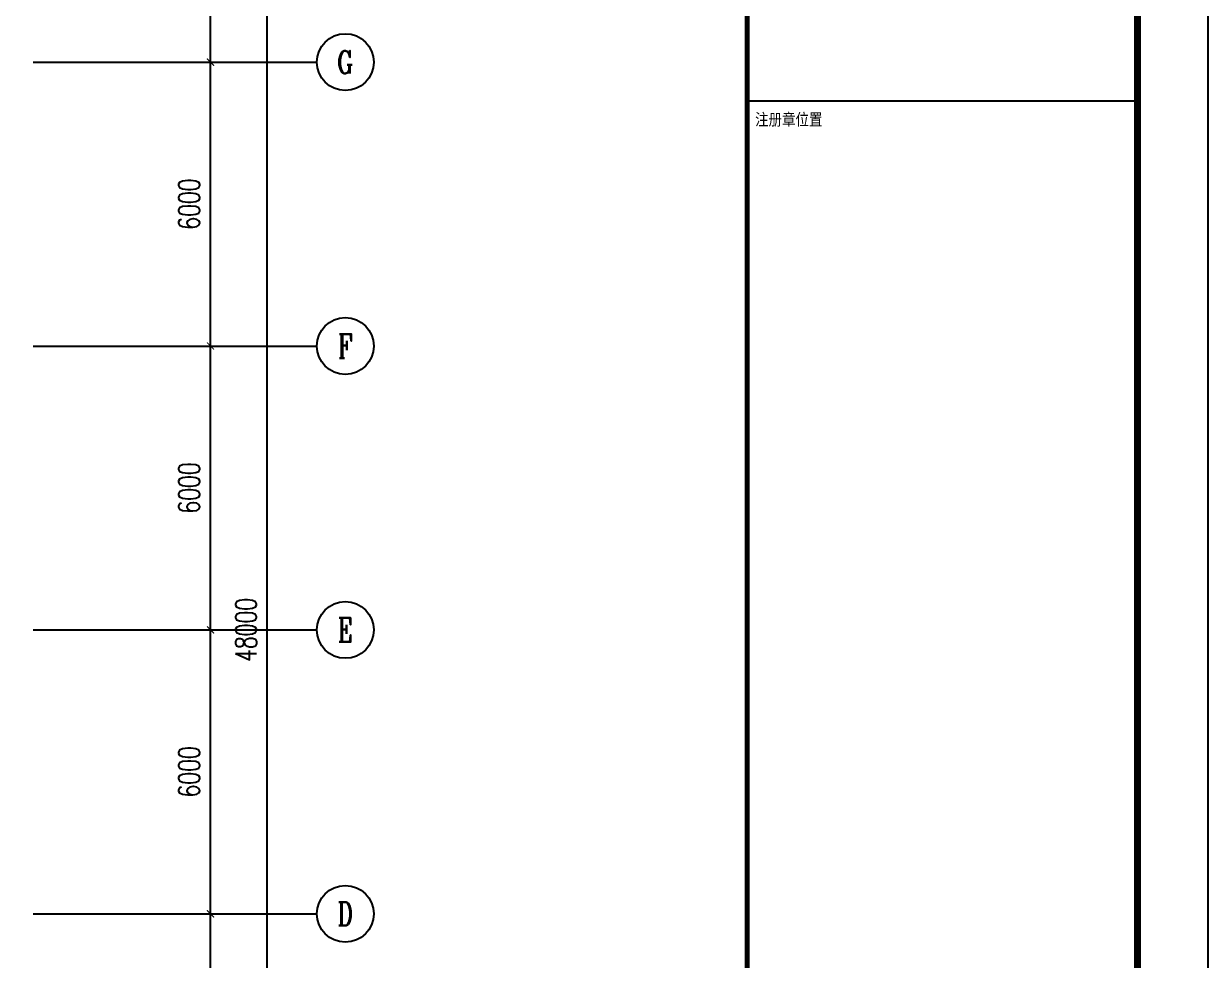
# Model space of a CAD drawing. Extents: x 1751103 to 2598738, y -609732 to 659428.
# Drawn here: x 2315848 to 2340895, y -313971 to -294177 of the extents above; entities that cross this region are included whole.
import ezdxf
from ezdxf.enums import TextEntityAlignment as Align

# ---------------------------------------------------------------- set-up
doc = ezdxf.new("R2010")
doc.units = 0
doc.header["$LTSCALE"] = 1000
doc.header["$MEASUREMENT"] = 0
doc.layers.get('0').update_dxf_attribs({"linetype": 'CONTINUOUS'})
doc.layers.get('DEFPOINTS').update_dxf_attribs({"linetype": 'CONTINUOUS'})
for name, color, linetype in [('AXIS', 3, 'CONTINUOUS'), ('AXIS_TEXT', 7, 'CONTINUOUS'), ('PP-PM-TK', 7, 'CONTINUOUS'), ('PUB_TEXT', 7, 'CONTINUOUS'), ('PUB_TITLE', 4, 'CONTINUOUS')]:
    doc.layers.add(name, color=color, linetype=linetype)
doc.styles.add('_TCH_AXIS', font='COMPLEX', dxfattribs={"bigfont": 'GBCBIG'})
doc.styles.add('COMPLEX', font='COMPLEX')
doc.styles.add('DIM_FONT', font='SIMPLEX', dxfattribs={"width": 0.7, "bigfont": 'GBCBIG'})
doc.styles.add('TQ', font='txt.shx', dxfattribs={"width": 0.8, "bigfont": 'hztxt.shx'})
doc.dimstyles.new('DIMN150', dxfattribs={"dimscale": 1.5, "dimtxt": 300, "dimasz": 100, "dimexe": 250, "dimexo": 300, "dimgap": 150, "dimtad": 1, "dimdec": 0, "dimzin": 0, "dimtxsty": 'DIM_FONT', "dimblk": 'ARCHTICK', "dimcen": 0.09, "dimclrt": 7, "dimazin": 3, "dimtfac": 1, "dimtdec": 0, "dimtix": 1, "dimtmove": 0, "dimatfit": 3, "dimtolj": 1, "dimtzin": 0})

# ---------------------------------------------------------------- blocks, each defined once
blk = doc.blocks.new('_AXISO')
blk.add_circle((0, 0), 0.5)
at = {"layer": 'AXIS_TEXT', "style": 'COMPLEX', "width": 1.041667}
blk.add_attdef('A', text='', height=0.56, dxfattribs=at).set_placement((-0.25, -0.28), (0.25, -0.28), align=Align.FIT)
blk = doc.blocks.new('_ARCHTICK')
at = {"color": 0, "linetype": 'BYBLOCK', "const_width": 0.15}
blk.add_lwpolyline([(-0.5, -0.5), (0.5, 0.5)], dxfattribs=at)
blk = doc.blocks.new('*D159')
at = {"layer": 'AXIS', "color": 0}
for p, q in [((2316498, -280023), (2321373, -280023)), ((2320998, -328023), (2320998, -280023)), ((2316498, -328023), (2321373, -328023))]:
    blk.add_line(p, q, dxfattribs=at)
at = {"layer": 'DEFPOINTS', "color": 0}
for p in [(2316048, -280023), (2320998, -280023), (2316048, -328023)]:
    blk.add_point(p, dxfattribs=at)
at = {"layer": 'AXIS', "color": 0, "xscale": 150, "yscale": 150, "zscale": 150}
for p, rotation in [((2320998, -280023), 90), ((2320998, -328023), 270)]:
    blk.add_blockref('_ARCHTICK', p, dxfattribs=dict(at, rotation=rotation))
at = {"layer": 'AXIS', "color": 7, "insert": (2320548, -304023), "char_height": 450, "attachment_point": 5, "rotation": 90, "style": 'DIM_FONT'}
blk.add_mtext('\\A1;48000', dxfattribs=at)
blk = doc.blocks.new('*D162')
at = {"layer": 'AXIS', "color": 0}
for p, q in [((2316498, -310023), (2320173, -310023)), ((2319798, -316023), (2319798, -310023)), ((2316498, -316023), (2320173, -316023))]:
    blk.add_line(p, q, dxfattribs=at)
at = {"layer": 'DEFPOINTS', "color": 0}
for p in [(2316048, -310023), (2319798, -310023), (2316048, -316023)]:
    blk.add_point(p, dxfattribs=at)
at = {"layer": 'AXIS', "color": 0, "xscale": 150, "yscale": 150, "zscale": 150}
for p, rotation in [((2319798, -310023), 90), ((2319798, -316023), 270)]:
    blk.add_blockref('_ARCHTICK', p, dxfattribs=dict(at, rotation=rotation))
at = {"layer": 'AXIS', "color": 7, "insert": (2319348, -313023), "char_height": 450, "attachment_point": 5, "rotation": 90, "style": 'DIM_FONT'}
blk.add_mtext('\\A1;6000', dxfattribs=at)
blk = doc.blocks.new('*D163')
at = {"layer": 'AXIS', "color": 0}
for p, q in [((2316498, -304023), (2320173, -304023)), ((2319798, -310023), (2319798, -304023)), ((2316498, -310023), (2320173, -310023))]:
    blk.add_line(p, q, dxfattribs=at)
at = {"layer": 'DEFPOINTS', "color": 0}
for p in [(2316048, -304023), (2319798, -304023), (2316048, -310023)]:
    blk.add_point(p, dxfattribs=at)
at = {"layer": 'AXIS', "color": 0, "xscale": 150, "yscale": 150, "zscale": 150}
for p, rotation in [((2319798, -304023), 90), ((2319798, -310023), 270)]:
    blk.add_blockref('_ARCHTICK', p, dxfattribs=dict(at, rotation=rotation))
at = {"layer": 'AXIS', "color": 7, "insert": (2319348, -307023), "char_height": 450, "attachment_point": 5, "rotation": 90, "style": 'DIM_FONT'}
blk.add_mtext('\\A1;6000', dxfattribs=at)
blk = doc.blocks.new('*D164')
at = {"layer": 'AXIS', "color": 0}
for p, q in [((2316498, -298023), (2320173, -298023)), ((2319798, -304023), (2319798, -298023)), ((2316498, -304023), (2320173, -304023))]:
    blk.add_line(p, q, dxfattribs=at)
at = {"layer": 'DEFPOINTS', "color": 0}
for p in [(2316048, -298023), (2319798, -298023), (2316048, -304023)]:
    blk.add_point(p, dxfattribs=at)
at = {"layer": 'AXIS', "color": 0, "xscale": 150, "yscale": 150, "zscale": 150}
for p, rotation in [((2319798, -298023), 90), ((2319798, -304023), 270)]:
    blk.add_blockref('_ARCHTICK', p, dxfattribs=dict(at, rotation=rotation))
at = {"layer": 'AXIS', "color": 7, "insert": (2319348, -301023), "char_height": 450, "attachment_point": 5, "rotation": 90, "style": 'DIM_FONT'}
blk.add_mtext('\\A1;6000', dxfattribs=at)
blk = doc.blocks.new('*D165')
at = {"layer": 'AXIS', "color": 0}
for p, q in [((2316498, -292023), (2320173, -292023)), ((2319798, -298023), (2319798, -292023)), ((2316498, -298023), (2320173, -298023))]:
    blk.add_line(p, q, dxfattribs=at)
at = {"layer": 'DEFPOINTS', "color": 0}
for p in [(2316048, -292023), (2319798, -292023), (2316048, -298023)]:
    blk.add_point(p, dxfattribs=at)
at = {"layer": 'AXIS', "color": 0, "xscale": 150, "yscale": 150, "zscale": 150}
for p, rotation in [((2319798, -292023), 90), ((2319798, -298023), 270)]:
    blk.add_blockref('_ARCHTICK', p, dxfattribs=dict(at, rotation=rotation))
at = {"layer": 'AXIS', "color": 7, "insert": (2319348, -295023), "char_height": 450, "attachment_point": 5, "rotation": 90, "style": 'DIM_FONT'}
blk.add_mtext('\\A1;6000', dxfattribs=at)
blk = doc.blocks.new('*D166')
at = {"layer": 'AXIS', "color": 0}
for p, q in [((2316498, -286023), (2320173, -286023)), ((2319798, -292023), (2319798, -286023)), ((2316498, -292023), (2320173, -292023))]:
    blk.add_line(p, q, dxfattribs=at)
at = {"layer": 'DEFPOINTS', "color": 0}
for p in [(2316048, -286023), (2319798, -286023), (2316048, -292023)]:
    blk.add_point(p, dxfattribs=at)
at = {"layer": 'AXIS', "color": 0, "xscale": 150, "yscale": 150, "zscale": 150}
for p, rotation in [((2319798, -286023), 90), ((2319798, -292023), 270)]:
    blk.add_blockref('_ARCHTICK', p, dxfattribs=dict(at, rotation=rotation))
at = {"layer": 'AXIS', "color": 7, "insert": (2319348, -289023), "char_height": 450, "attachment_point": 5, "rotation": 90, "style": 'DIM_FONT'}
blk.add_mtext('\\A1;6000', dxfattribs=at)
blk = doc.blocks.new('得')
at = {"layer": 'PP-PM-TK', "color": 4}
blk.add_line((2331145, -202624), (2339395, -202624), dxfattribs=at)
at = {"layer": 'PP-PM-TK', "color": 4, "const_width": 105}
blk.add_lwpolyline([(2331145, -172580), (2331145, -258680)], dxfattribs=at)
at = {"layer": 'PUB_TEXT', "color": 2, "style": 'TQ'}
blk.add_text('注册章位置', height=285, dxfattribs=at).set_placement((2331312, -203169))
blk = doc.blocks.new('FDDGGG')
at = {"layer": 'AXIS', "color": 8}
for p, q in [((2316047.9, -292023), (2322047.9, -292023)), ((2316047.9, -298023), (2322047.9, -298023)), ((2316047.9, -304023), (2322047.9, -304023)), ((2316047.9, -310023), (2322047.9, -310023))]:
    blk.add_line(p, q, dxfattribs=at)
ref = blk.add_blockref('_AXISO', (2322647.9, -292023), dxfattribs=dict(at, xscale=1200, yscale=1200, zscale=1200))
ref.add_attrib('A', 'G', dxfattribs={"layer": 'AXIS_TEXT', "color": 8, "height": 480.7, "style": '_TCH_AXIS', "width": 0.833333}).set_placement((2322476.2, -292263.4), (2322819.6, -292263.4), align=Align.FIT)
ref = blk.add_blockref('_AXISO', (2322647.9, -298023), dxfattribs=dict(at, xscale=1200, yscale=1200, zscale=1200))
ref.add_attrib('A', 'F', dxfattribs={"layer": 'AXIS_TEXT', "color": 8, "height": 506.1, "style": '_TCH_AXIS', "width": 0.8125}).set_placement((2322491.2, -298276), (2322804.5, -298276), align=Align.FIT)
ref = blk.add_blockref('_AXISO', (2322647.9, -304023), dxfattribs=dict(at, xscale=1200, yscale=1200, zscale=1200))
ref.add_attrib('A', 'E', dxfattribs={"layer": 'AXIS_TEXT', "color": 8, "height": 506.1, "style": '_TCH_AXIS', "width": 0.8125}).set_placement((2322491.2, -304276), (2322804.5, -304276), align=Align.FIT)
ref = blk.add_blockref('_AXISO', (2322647.9, -310023), dxfattribs=dict(at, xscale=1200, yscale=1200, zscale=1200))
ref.add_attrib('A', 'D', dxfattribs={"layer": 'AXIS_TEXT', "color": 8, "height": 493.2, "style": '_TCH_AXIS', "width": 0.823529}).set_placement((2322483.5, -310269.6), (2322812.3, -310269.6), align=Align.FIT)
for p1, p2, distance, picture, middle in [((2316047.9, -328023), (2316047.9, -280023), -4950, '*D159', (2320547.9, -304023)), ((2316047.9, -292023), (2316047.9, -286023), -3750, '*D166', (2319347.9, -289023)), ((2316047.9, -298023), (2316047.9, -292023), -3750, '*D165', (2319347.9, -295023)), ((2316047.9, -304023), (2316047.9, -298023), -3750, '*D164', (2319347.9, -301023)), ((2316047.9, -310023), (2316047.9, -304023), -3750, '*D163', (2319347.9, -307023)), ((2316047.9, -316023), (2316047.9, -310023), -3750, '*D162', (2319347.9, -313023))]:
    dim = blk.add_aligned_dim(p1=p1, p2=p2, distance=distance, dimstyle='DIMN150', dxfattribs=at)
    dim.commit()
    dim.dimension.update_dxf_attribs({"geometry": picture, "text_midpoint": middle})

msp = doc.modelspace()

# ---------------------------------------------------------------- linework, layer by layer
at = {"layer": 'PUB_TITLE'}
msp.add_lwpolyline([(2088595, -353364), (2340895, -353364), (2340895, -264264), (2088595, -264264)], close=True, dxfattribs=at)
at = {"layer": 'PUB_TITLE', "const_width": 150}
msp.add_lwpolyline([(2092345, -351864), (2339395, -351864), (2339395, -265764), (2092345, -265764)], close=True, dxfattribs=at)

# ---------------------------------------------------------------- block references
for name, p in [('得', (0, -93184)), ('FDDGGG', (0, -2966))]:
    msp.add_blockref(name, p)

doc.saveas('drawing.dxf')
